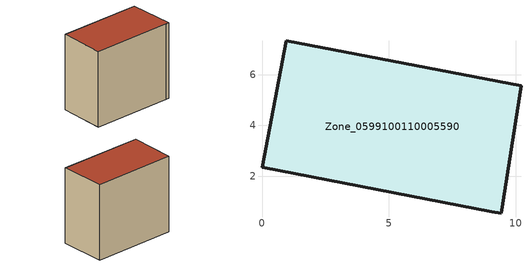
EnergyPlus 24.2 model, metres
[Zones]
Zone_0599100110005590
 floor ground (C_G): 10.21,5.57 9.43,0.53 9.05,0.6 0,2.34 0.96,7.35 z0
 wall outside (C_F): 10.21,5.57 0.96,7.35 0,2.34 9.05,0.6 9.43,0.53 10.21,5.57 z0:8.63
 roof outside (C_R): 9.43,0.53 10.21,5.57 0.96,7.35 0,2.34 9.05,0.6 z8.63
[BUILDING]
Pand.0599100110005590: North Axis=0; Terrain=City; Loads Convergence Tolerance Value=0.04; Temperature Convergence Tolerance Value=0.4; Solar Distribution=FullExterior; Maximum Number of Warmup Days=25; Minimum Number of Warmup Days=1
[Site:Location]
Rotterdam.The.Hague.AP_ZH_NLD Design_Conditions: Latitude=51.96; Longitude=4.45; Time Zone=1; Elevation=-4.5
[SITE:GROUNDTEMPERATURE:BUILDINGSURFACE]
18, 18, 18, 18, 18, 18, 18, 18, 18, 18, 18, 18
[MATERIAL] Thermal Absorptance=0.9; Solar Absorptance=0.7; Visible Absorptance=0.7
Name | Roughness | Thickness | Conductivity | Density | Specific Heat
G.TI.2015-2018 | MediumSmooth | 0.15 | 0.0428571 | 540 | 1210
F.TI.2015-2018 | Rough | 0.3 | 0.0666667 | 1920 | 840
R.TI.2015-2018 | MediumRough | 0.2 | 0.0333333 | 1500 | 1000
[CONSTRUCTION]
C_G: G.TI.2015-2018
C_F: F.TI.2015-2018
C_R: R.TI.2015-2018
[ZONE]
Zone_0599100110005590: Type=1; Multiplier=1; Ceiling Height=Autocalculate; Volume=Autocalculate; Floor Area=autocalculate; Part of Total Floor Area=Yes
[ZONEINFILTRATION:DESIGNFLOWRATE]
Infil_Zone_0599100110005590: Zone or ZoneList or Space or SpaceList=Zone_0599100110005590; Schedule=AlwaysOn; Design Flow Rate Calculation Method=Flow/Area; Flow Rate per Floor Area=0.0015; Constant Term Coefficient=1; Temperature Term Coefficient=0; Velocity Term Coefficient=0; Velocity Squared Term Coefficient=0
[HVACTEMPLATE:ZONE:IDEALLOADSAIRSYSTEM]
Zone_0599100110005590: Maximum Heating Supply Air Temperature=50; Minimum Cooling Supply Air Temperature=13; Maximum Heating Supply Air Humidity Ratio=0.0156; Minimum Cooling Supply Air Humidity Ratio=0.0077; Heating Limit=NoLimit; Cooling Limit=NoLimit; Dehumidification Control Type=ConstantSensibleHeatRatio; Cooling Sensible Heat Ratio=0.7; Dehumidification Setpoint=60; Humidification Control Type=None; Humidification Setpoint=30; Outdoor Air Method=None; Outdoor Air Flow Rate per Person=0.00944; Outdoor Air Flow Rate per Zone Floor Area=0; Outdoor Air Flow Rate per Zone=0; Demand Controlled Ventilation Type=None; Outdoor Air Economizer Type=NoEconomizer; Heat Recovery Type=None; Sensible Heat Recovery Effectiveness=0.7; Latent Heat Recovery Effectiveness=0.65
[ZONECONTROL:THERMOSTAT]
ThermostatControl_Zone_0599100110005590: Zone or ZoneList=Zone_0599100110005590; Control Type Schedule=DualSetpointControlType; Control 1=Thermostat_Zone_0599100110005590; Temperature Difference Between Cutout And Setpoint=0
[THERMOSTATSETPOINT:DUALSETPOINT]
Thermostat_Zone_0599100110005590: Heating Setpoint Temperature Schedule=HeatingSetpoint_Zone_0599100110005590; Cooling Setpoint Temperature Schedule=CoolingSetpoint_Zone_0599100110005590
[SCHEDULE:COMPACT]
HeatingSetpoint_Zone_0599100110005590: Through: 12/31, For: AllDays, Until: 24:00, 21
CoolingSetpoint_Zone_0599100110005590: Through: 12/31, For: AllDays, Until: 24:00, 24
DualSetpointControlType: Through: 12/31, For: AllDays, Until: 24:00, 4
AlwaysOn: Through: 12/31, For: AllDays, Until: 24:00, 1
